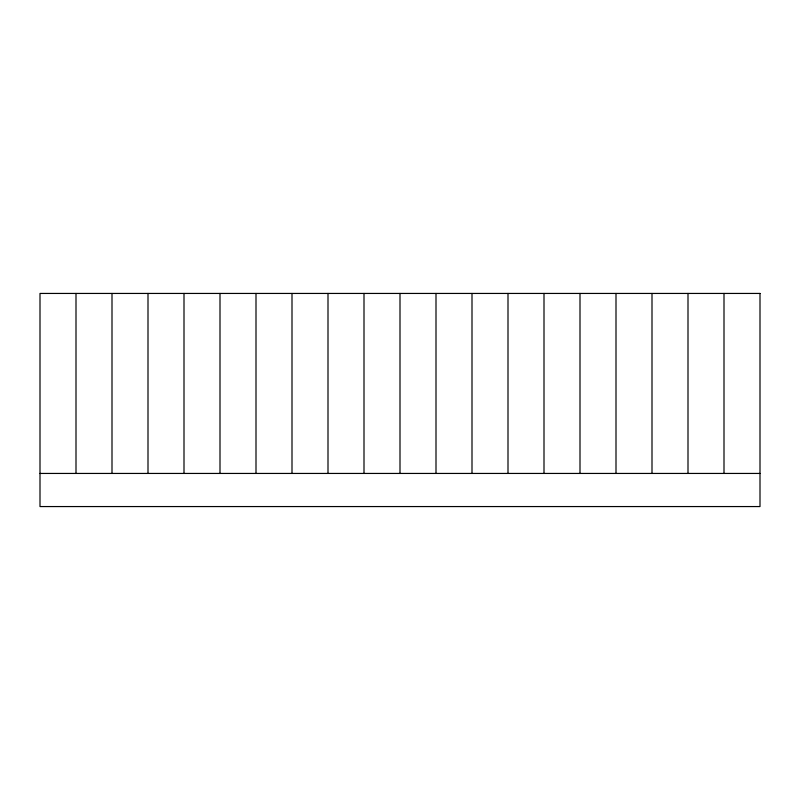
<?xml version="1.0" encoding="UTF-8"?>
<svg xmlns="http://www.w3.org/2000/svg" width="800" height="800" viewBox="0 0 800 800"><rect width="100%" height="100%" fill="white"/><g stroke="black" fill="none" stroke-linecap="round" stroke-linejoin="round"><path stroke-width="1.2" d="M40 473.44L760 473.44M724 293.44L724 473.44M688 293.44L688 473.44M652 293.44L652 473.44M616 293.44L616 473.44M580 293.44L580 473.44M544 293.44L544 473.44M508 293.44L508 473.44M472 293.44L472 473.44M436 293.44L436 473.44M400 293.44L400 473.44M364 293.44L364 473.44M328 293.44L328 473.44M292 293.44L292 473.44M256 293.44L256 473.44M220 293.44L220 473.44M184 293.44L184 473.44M148 293.44L148 473.44M112 293.44L112 473.44M76 293.44L76 473.44M760 293.44L40 293.44L40 506.56L760 506.56L760 293.44"/></g></svg>
